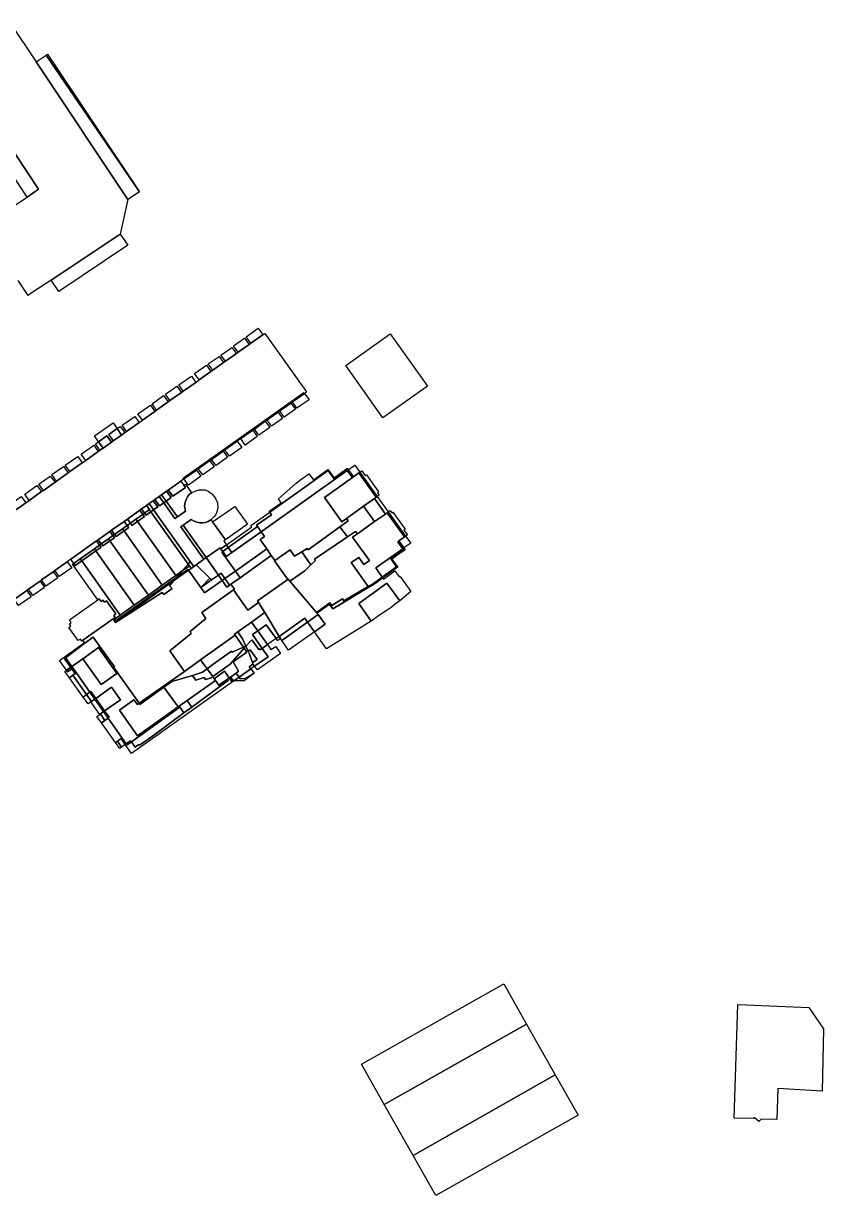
# Model space of a CAD drawing. Header units: metres. Extents: x 654605 to 654944, y 6858647 to 6858906.
# Drawn here: x 654787.7 to 654943.6, y 6858646.8 to 6858875.2 of the extents above; entities that cross this region are included whole.
import ezdxf

# ---------------------------------------------------------------- set-up
doc = ezdxf.new("R2010")
doc.units = ezdxf.units.M
for name, color, linetype, true_color in [('12.0m', 7, 'Continuous', 0x550000), ('15.0m', 7, 'Continuous', 0x6a0000), ('18.0m', 7, 'Continuous', 0x7f0000), ('21.0m', 7, 'Continuous', 0x940000), ('24.0m', 7, 'Continuous', 0xaa0000), ('27.0m', 7, 'Continuous', 0xbf0000), ('3.0m', 7, 'Continuous', 0x150000), ('30.0m', 7, 'Continuous', 0xd40000), ('6.0m', 7, 'Continuous', 0x2a0000), ('9.0m', 7, 'Continuous', 0x3f0000)]:
    doc.layers.add(name, color=color, linetype=linetype, true_color=true_color)

msp = doc.modelspace()

# ---------------------------------------------------------------- linework, layer by layer
at = {"layer": '12.0m'}
for points in [[(654822.49, 6858784.3), (654823.14, 6858784.26), (654823.74, 6858784), (654824.42, 6858783.48), (654824.9, 6858783), (654825.21, 6858782.49), (654825.53, 6858781.73), (654825.57, 6858780.7), (654825.4, 6858779.99), (654825.21, 6858779.45), (654824.84, 6858779), (654824.26, 6858778.45), (654823.72, 6858778.12), (654823.18, 6858777.94), (654822.69, 6858777.88), (654822.1, 6858777.87), (654821.32, 6858778.03), (654820.85, 6858778.21), (654820.38, 6858778.52), (654818.84, 6858777.41), (654818.39, 6858777.08), (654822.87, 6858770.74), (654821.39, 6858769.68), (654820.92, 6858769.35), (654820.23, 6858770.31), (654813.08, 6858780.37), (654813.88, 6858780.95), (654813, 6858782.15), (654813.35, 6858782.4), (654814.23, 6858781.16), (654815.05, 6858781.74), (654817.22, 6858778.67), (654817.72, 6858779.01), (654819.27, 6858780.09), (654819.12, 6858781.15), (654819.22, 6858781.8), (654819.4, 6858782.41), (654819.71, 6858782.94), (654820.03, 6858783.34), (654820.48, 6858783.72), (654821.29, 6858784.11), (654821.95, 6858784.27), (654822.49, 6858784.3)], [(654814.18, 6858782.99), (654815.05, 6858781.74), (654814.23, 6858781.16), (654813.35, 6858782.4), (654814.18, 6858782.99)], [(654813, 6858782.15), (654813.88, 6858780.95), (654813.08, 6858780.37), (654812.79, 6858780.78), (654812.21, 6858781.59), (654813, 6858782.15)], [(654813.08, 6858780.37), (654820.23, 6858770.31), (654819.81, 6858769.82), (654812.57, 6858780.02), (654813.08, 6858780.37)], [(654815.53, 6858782.08), (654817.72, 6858779.01), (654817.22, 6858778.67), (654815.05, 6858781.74), (654815.53, 6858782.08)], [(654818.84, 6858777.41), (654823.34, 6858771.07), (654822.87, 6858770.74), (654818.39, 6858777.08), (654818.84, 6858777.41)], [(654834.02, 6858776.1), (654834.66, 6858775.18), (654833.82, 6858774.6), (654835.11, 6858772.77), (654829.01, 6858768.45), (654826.39, 6858772.16), (654826.56, 6858772.28), (654827.25, 6858771.29), (654828.34, 6858772.06), (654834.02, 6858776.1)], [(654833.31, 6858777.11), (654834.02, 6858776.1), (654828.34, 6858772.06), (654827.63, 6858773.05), (654833.31, 6858777.11)], [(654823.34, 6858771.07), (654825.71, 6858767.68), (654824.38, 6858766.74), (654824.06, 6858767.05), (654821.39, 6858769.68), (654822.87, 6858770.74), (654823.34, 6858771.07)], [(654827.63, 6858773.05), (654828.34, 6858772.06), (654827.25, 6858771.29), (654826.56, 6858772.28), (654827.63, 6858773.05)], [(654832.15, 6858758.51), (654833.37, 6858756.81), (654832.32, 6858756.08), (654834.23, 6858753.38), (654833.88, 6858753.13), (654833.76, 6858753.28), (654833.58, 6858753.16), (654832.22, 6858755.04), (654831.06, 6858753.81), (654830.4, 6858755.24), (654829.47, 6858756.59), (654832.15, 6858758.51)], [(654832.22, 6858755.04), (654833.58, 6858753.16), (654833.76, 6858753.28), (654833.88, 6858753.13), (654834.23, 6858753.38), (654835.38, 6858751.76), (654832.76, 6858749.9), (654832.43, 6858750.32), (654832.33, 6858750.62), (654833.27, 6858751.2), (654831.89, 6858753.1), (654831.52, 6858752.84), (654831.31, 6858753.26), (654831.06, 6858753.81), (654832.22, 6858755.04)], [(654833.37, 6858756.81), (654835.29, 6858754.13), (654834.23, 6858753.38), (654832.32, 6858756.08), (654833.37, 6858756.81)], [(654835.29, 6858754.13), (654835.92, 6858753.14), (654836.87, 6858753.75), (654837.81, 6858752.4), (654833.3, 6858749.21), (654832.76, 6858749.9), (654835.38, 6858751.76), (654834.23, 6858753.38), (654835.29, 6858754.13)]]:
    msp.add_lwpolyline(points, dxfattribs=at)
at = {"layer": '15.0m'}
for points in [[(654792.41, 6858869.17), (654810.34, 6858842.32), (654792.16, 6858869), (654792.41, 6858869.17)], [(654805.18, 6858797.35), (654805.96, 6858796.21), (654804.35, 6858795.07), (654805.24, 6858793.84), (654804.9, 6858793.59), (654803.99, 6858794.8), (654802.38, 6858793.66), (654801.57, 6858794.81), (654805.18, 6858797.35)], [(654817.52, 6858767.17), (654816.97, 6858766.53), (654805.66, 6858758.46), (654805.55, 6858758.63), (654817.52, 6858767.17)], [(654816.97, 6858766.53), (654816.16, 6858765.59), (654816.7, 6858765.05), (654815.07, 6858763.89), (654814.77, 6858764.26), (654805.66, 6858758.46), (654816.97, 6858766.53)], [(654799.63, 6858754.51), (654799.72, 6858754.39), (654795.94, 6858751.53), (654795.72, 6858751.37), (654796.93, 6858749.7), (654796.12, 6858749.12), (654794.76, 6858751.05), (654799.63, 6858754.51)], [(654795.94, 6858751.53), (654797.13, 6858749.84), (654796.93, 6858749.7), (654795.72, 6858751.37), (654795.94, 6858751.53)], [(654827.5, 6858747.4), (654827.64, 6858747.19), (654825.96, 6858745.96), (654825.8, 6858746.19), (654827.5, 6858747.4)]]:
    msp.add_lwpolyline(points, dxfattribs=at)
at = {"layer": '18.0m'}
for points in [[(654792.16, 6858869), (654810.34, 6858842.32), (654808.08, 6858840.84), (654790.2, 6858867.68), (654792.16, 6858869)], [(654806.55, 6858834.07), (654808.05, 6858831.93), (654794.64, 6858822.94), (654793.13, 6858825.14), (654806.55, 6858834.07)], [(654785.74, 6858780), (654788.17, 6858781.73), (654788.85, 6858782.21), (654791.28, 6858783.93), (654791.61, 6858784.17), (654793.88, 6858785.77), (654794.2, 6858786), (654796.46, 6858787.6), (654796.77, 6858787.83), (654799.2, 6858789.55), (654799.87, 6858790.02), (654802.29, 6858791.75), (654802.63, 6858791.99), (654803.25, 6858792.43), (654804.9, 6858793.59), (654805.24, 6858793.84), (654806.82, 6858794.96), (654807.5, 6858795.44), (654807.82, 6858795.67), (654810.27, 6858797.4), (654810.89, 6858797.85), (654813.32, 6858799.57), (654813.66, 6858799.81), (654815.93, 6858801.42), (654816.27, 6858801.67), (654818.52, 6858803.26), (654818.85, 6858803.49), (654821.28, 6858805.22), (654821.94, 6858805.69), (654824.25, 6858807.32), (654824.59, 6858807.57), (654826.73, 6858809.09), (654827.07, 6858809.33), (654829.21, 6858810.85), (654829.55, 6858811.09), (654831.69, 6858812.61), (654832.01, 6858812.83), (654834.34, 6858814.49), (654834.62, 6858814.69), (654834.74, 6858814.77)], [(654834.74, 6858814.77), (654842.65, 6858803.62), (654842.85, 6858803.34), (654842.46, 6858803.06), (654842.35, 6858803.2), (654818.89, 6858786.56), (654819, 6858786.41), (654818.36, 6858785.95), (654815.94, 6858784.24), (654815.59, 6858783.99), (654814.65, 6858783.32), (654814.18, 6858782.99), (654813.35, 6858782.4), (654813, 6858782.15), (654812.21, 6858781.59), (654811.71, 6858781.23), (654810.75, 6858780.55), (654810.41, 6858780.31), (654807.98, 6858778.59), (654807.34, 6858778.13), (654804.91, 6858776.41), (654804.57, 6858776.17), (654802.31, 6858774.56), (654801.99, 6858774.33), (654796.95, 6858770.76), (654796.27, 6858770.28), (654793.85, 6858768.56), (654793.53, 6858768.33), (654791.27, 6858766.73), (654790.97, 6858766.51), (654788.7, 6858764.9), (654788.36, 6858764.66), (654785.93, 6858762.94)], [(654833.46, 6858815.75), (654834.34, 6858814.49), (654832.01, 6858812.83), (654831.14, 6858814.09), (654833.46, 6858815.75)], [(654828.32, 6858812.04), (654829.21, 6858810.85), (654827.07, 6858809.33), (654826.2, 6858810.55), (654828.32, 6858812.04)], [(654830.79, 6858813.82), (654831.69, 6858812.61), (654829.55, 6858811.09), (654828.65, 6858812.32), (654830.79, 6858813.82)], [(654825.84, 6858810.28), (654826.73, 6858809.09), (654824.59, 6858807.57), (654823.68, 6858808.8), (654825.84, 6858810.28)], [(654823.38, 6858808.56), (654824.25, 6858807.32), (654821.94, 6858805.69), (654821.05, 6858806.93), (654823.38, 6858808.56)], [(654820.44, 6858806.44), (654821.28, 6858805.22), (654818.85, 6858803.49), (654817.98, 6858804.74), (654820.44, 6858806.44)], [(654817.62, 6858804.48), (654818.52, 6858803.26), (654816.27, 6858801.67), (654815.38, 6858802.89), (654817.62, 6858804.48)], [(654842.35, 6858803.2), (654842.46, 6858803.06), (654840.12, 6858801.4), (654839.83, 6858801.19), (654837.66, 6858799.65), (654837.32, 6858799.41), (654835.18, 6858797.89), (654834.84, 6858797.65), (654832.71, 6858796.13), (654832.38, 6858795.9), (654830.07, 6858794.26), (654829.39, 6858793.78), (654826.96, 6858792.06), (654826.63, 6858791.83), (654824.36, 6858790.21), (654824.03, 6858789.98), (654821.77, 6858788.37), (654821.43, 6858788.13), (654819, 6858786.41), (654818.89, 6858786.56), (654842.35, 6858803.2)], [(654842.46, 6858803.06), (654843.36, 6858801.84), (654841.66, 6858800.64), (654841.01, 6858800.18), (654840.12, 6858801.4), (654842.46, 6858803.06)], [(654812.45, 6858800.77), (654813.32, 6858799.57), (654810.89, 6858797.85), (654810.02, 6858799.12), (654812.45, 6858800.77)], [(654815.03, 6858802.64), (654815.93, 6858801.42), (654813.66, 6858799.81), (654812.78, 6858801.05), (654815.03, 6858802.64)], [(654839.83, 6858801.19), (654840.7, 6858799.97), (654838.54, 6858798.45), (654837.66, 6858799.65), (654839.83, 6858801.19)], [(654809.4, 6858798.6), (654810.27, 6858797.4), (654807.82, 6858795.67), (654806.95, 6858796.88), (654809.4, 6858798.6)], [(654837.32, 6858799.41), (654838.19, 6858798.2), (654836.07, 6858796.68), (654835.18, 6858797.89), (654837.32, 6858799.41)], [(654805.96, 6858796.21), (654806.82, 6858794.96), (654805.24, 6858793.84), (654804.35, 6858795.07), (654805.96, 6858796.21)], [(654806.58, 6858796.65), (654807.5, 6858795.44), (654806.82, 6858794.96), (654805.96, 6858796.21), (654806.58, 6858796.65)], [(654834.84, 6858797.65), (654835.72, 6858796.42), (654833.6, 6858794.92), (654832.71, 6858796.13), (654834.84, 6858797.65)], [(654802.38, 6858793.66), (654803.25, 6858792.43), (654802.63, 6858791.99), (654801.76, 6858793.22), (654802.38, 6858793.66)], [(654803.99, 6858794.8), (654804.9, 6858793.59), (654803.25, 6858792.43), (654802.38, 6858793.66), (654803.99, 6858794.8)], [(654829.39, 6858793.78), (654830.27, 6858792.56), (654827.85, 6858790.85), (654826.96, 6858792.06), (654829.39, 6858793.78)], [(654832.38, 6858795.9), (654833.24, 6858794.68), (654830.95, 6858793.01), (654830.07, 6858794.26), (654832.38, 6858795.9)], [(654801.41, 6858792.97), (654802.29, 6858791.75), (654799.87, 6858790.02), (654799, 6858791.25), (654801.41, 6858792.97)], [(654826.63, 6858791.83), (654827.48, 6858790.63), (654825.27, 6858789.01), (654824.36, 6858790.21), (654826.63, 6858791.83)], [(654798.32, 6858790.78), (654799.2, 6858789.55), (654796.77, 6858787.83), (654795.88, 6858789.06), (654798.32, 6858790.78)], [(654824.03, 6858789.98), (654824.9, 6858788.77), (654822.65, 6858787.17), (654821.77, 6858788.37), (654824.03, 6858789.98)], [(654792.96, 6858786.97), (654793.88, 6858785.77), (654791.61, 6858784.17), (654790.72, 6858785.4), (654792.96, 6858786.97)], [(654795.55, 6858788.82), (654796.46, 6858787.6), (654794.2, 6858786), (654793.28, 6858787.24), (654795.55, 6858788.82)], [(654821.43, 6858788.13), (654822.31, 6858786.92), (654819.89, 6858785.2), (654819, 6858786.41), (654821.43, 6858788.13)], [(654790.36, 6858785.12), (654791.28, 6858783.93), (654788.85, 6858782.21), (654787.99, 6858783.43), (654790.36, 6858785.12)], [(654818.36, 6858785.95), (654818.95, 6858785.16), (654819.27, 6858784.72), (654816.83, 6858783.02), (654815.94, 6858784.24), (654818.36, 6858785.95)], [(654787.31, 6858782.97), (654788.17, 6858781.73), (654785.74, 6858780), (654784.85, 6858781.23), (654787.31, 6858782.97)], [(654815.59, 6858783.99), (654816.5, 6858782.77), (654815.53, 6858782.08), (654814.65, 6858783.32), (654815.59, 6858783.99)], [(654810.41, 6858780.31), (654810.99, 6858779.5), (654809.63, 6858778.54), (654808.56, 6858777.77), (654807.98, 6858778.59), (654810.41, 6858780.31)], [(654811.71, 6858781.23), (654812.29, 6858780.42), (654811.34, 6858779.75), (654810.75, 6858780.55), (654811.71, 6858781.23)], [(654812.29, 6858780.42), (654812.57, 6858780.02), (654811.64, 6858779.35), (654811.34, 6858779.75), (654812.29, 6858780.42)], [(654807.34, 6858778.13), (654807.93, 6858777.33), (654807.03, 6858776.69), (654805.49, 6858775.6), (654804.91, 6858776.41), (654807.34, 6858778.13)], [(654809.63, 6858778.54), (654809.93, 6858778.11), (654808.85, 6858777.35), (654808.56, 6858777.77), (654809.63, 6858778.54)], [(654810.99, 6858779.5), (654811.29, 6858779.06), (654809.93, 6858778.11), (654809.63, 6858778.54), (654810.99, 6858779.5)], [(654804.57, 6858776.17), (654805.15, 6858775.36), (654804.27, 6858774.73), (654802.89, 6858773.75), (654802.31, 6858774.56), (654804.57, 6858776.17)], [(654807.03, 6858776.69), (654807.33, 6858776.26), (654805.79, 6858775.17), (654805.49, 6858775.6), (654807.03, 6858776.69)], [(654807.93, 6858777.33), (654808.25, 6858776.91), (654807.33, 6858776.26), (654807.03, 6858776.69), (654807.93, 6858777.33)], [(654801.99, 6858774.33), (654802.56, 6858773.52), (654801.56, 6858772.81), (654798.79, 6858770.84), (654797.53, 6858769.95), (654796.95, 6858770.76), (654801.99, 6858774.33)], [(654802.56, 6858773.52), (654802.86, 6858773.11), (654801.85, 6858772.4), (654801.56, 6858772.81), (654802.56, 6858773.52)], [(654804.27, 6858774.73), (654804.57, 6858774.31), (654803.19, 6858773.34), (654802.89, 6858773.75), (654804.27, 6858774.73)], [(654805.15, 6858775.36), (654805.45, 6858774.93), (654804.57, 6858774.31), (654804.27, 6858774.73), (654805.15, 6858775.36)], [(654798.79, 6858770.84), (654799.08, 6858770.43), (654797.82, 6858769.54), (654797.53, 6858769.95), (654798.79, 6858770.84)], [(654801.56, 6858772.81), (654801.85, 6858772.4), (654799.08, 6858770.43), (654798.79, 6858770.84), (654801.56, 6858772.81)], [(654836.01, 6858771.48), (654836.7, 6858770.51), (654836.61, 6858770.45), (654839.21, 6858766.81), (654833.32, 6858762.65), (654833.51, 6858762.34), (654831.41, 6858760.84), (654828.65, 6858764.78), (654828.84, 6858764.92), (654828.11, 6858765.87), (654829.92, 6858767.15), (654836.01, 6858771.48)], [(654796.27, 6858770.28), (654797.13, 6858769.1), (654794.71, 6858767.36), (654793.85, 6858768.56), (654796.27, 6858770.28)], [(654790.97, 6858766.51), (654791.84, 6858765.28), (654789.55, 6858763.69), (654788.7, 6858764.9), (654790.97, 6858766.51)], [(654793.53, 6858768.33), (654794.43, 6858767.14), (654792.11, 6858765.49), (654791.27, 6858766.73), (654793.53, 6858768.33)], [(654788.36, 6858764.66), (654789.22, 6858763.43), (654786.8, 6858761.73), (654785.93, 6858762.94), (654788.36, 6858764.66)]]:
    msp.add_lwpolyline(points, dxfattribs=at)
at = {"layer": '21.0m'}
for points in [[(654785.22, 6858875.16), (654790.2, 6858867.68), (654808.08, 6858840.84), (654806.55, 6858834.07), (654793.13, 6858825.14), (654789.46, 6858822.7), (654788.63, 6858822.14), (654786.71, 6858825.04)], [(654781.49, 6858856.63), (654790.67, 6858842.84), (654788.43, 6858841.32), (654779.21, 6858855.27), (654781.49, 6858856.63)], [(654779.73, 6858835.56), (654788.43, 6858841.32), (654790.67, 6858842.84), (654781.49, 6858856.63)]]:
    msp.add_lwpolyline(points, dxfattribs=at)
at = {"layer": '24.0m'}
for points in [[(654853.98, 6858781.07), (654856.14, 6858778.08), (654852.78, 6858775.7), (654852.4, 6858776.15), (654850.83, 6858775.09), (654849.38, 6858777.06), (654850.97, 6858778.22), (654850.65, 6858778.68), (654853.98, 6858781.07)], [(654839.67, 6858772.6), (654840.54, 6858771.38), (654841.93, 6858772.2), (654843.71, 6858769.64), (654842.51, 6858768.52), (654839.64, 6858766.47), (654839.29, 6858766.87), (654839.21, 6858766.81), (654836.61, 6858770.45), (654836.7, 6858770.51), (654839.67, 6858772.6)], [(654825.71, 6858767.68), (654826.44, 6858766.63), (654823.03, 6858764.21), (654822.28, 6858765.26), (654824.38, 6858766.74), (654825.71, 6858767.68)], [(654824.06, 6858767.05), (654824.38, 6858766.74), (654822.28, 6858765.26), (654824.06, 6858767.05)], [(654826.22, 6858768.04), (654826.96, 6858767), (654826.44, 6858766.63), (654825.71, 6858767.68), (654826.22, 6858768.04)], [(654828.65, 6858764.78), (654831.41, 6858760.84), (654833.51, 6858762.34), (654834.72, 6858760.35), (654832.15, 6858758.51), (654829.47, 6858756.59), (654828.8, 6858756.11), (654828.95, 6858755.93), (654822.24, 6858751.16), (654819.07, 6858748.91), (654816.22, 6858752.93), (654820.41, 6858756.3), (654820.2, 6858756.65), (654823.28, 6858759.2), (654822.45, 6858760.36), (654828.65, 6858764.78)], [(654826.88, 6858748.92), (654827.81, 6858747.62), (654827.5, 6858747.4), (654825.8, 6858746.19), (654825.12, 6858747.15), (654824.88, 6858747.47), (654826.88, 6858748.92)], [(654804.87, 6858745.85), (654806.64, 6858743.39), (654803.55, 6858741.21), (654801.81, 6858743.65), (654804.87, 6858745.85)], [(654800.67, 6858744.84), (654801.61, 6858743.5), (654800.97, 6858743.04), (654800.04, 6858744.39), (654800.67, 6858744.84)], [(654800.86, 6858744.98), (654801.81, 6858743.65), (654801.61, 6858743.5), (654800.67, 6858744.84), (654800.86, 6858744.98)], [(654803.55, 6858741.21), (654804.46, 6858739.95), (654804.24, 6858739.79), (654803.34, 6858741.06), (654803.55, 6858741.21)], [(654803.34, 6858741.06), (654804.24, 6858739.79), (654803.61, 6858739.34), (654802.71, 6858740.62), (654803.34, 6858741.06)]]:
    msp.add_lwpolyline(points, dxfattribs=at)
at = {"layer": '27.0m'}
for points in [[(654850.73, 6858788.15), (654850.81, 6858788.04), (654834.02, 6858776.1), (654833.31, 6858777.11), (654833.13, 6858777.37), (654836.06, 6858779.42), (654835.7, 6858779.95), (654847.06, 6858788.02), (654848.25, 6858786.4), (654850.73, 6858788.15)], [(654850.81, 6858788.04), (654851.81, 6858786.68), (654846.38, 6858782.79), (654849.76, 6858778.05), (654850.65, 6858778.68), (654850.97, 6858778.22), (654849.38, 6858777.06), (654843.18, 6858772.57), (654842.97, 6858772.82), (654841.93, 6858772.2), (654840.54, 6858771.38), (654839.67, 6858772.6), (654836.7, 6858770.51), (654836.01, 6858771.48), (654835.11, 6858772.77), (654833.82, 6858774.6), (654834.66, 6858775.18), (654834.02, 6858776.1), (654850.81, 6858788.04)], [(654850.81, 6858788.47), (654851.01, 6858788.18), (654850.81, 6858788.04), (654850.73, 6858788.15), (654848.25, 6858786.4), (654847.06, 6858788.02), (654835.7, 6858779.95), (654835.6, 6858780.09), (654837.92, 6858781.74), (654837.39, 6858782.51), (654840.81, 6858785.5), (654841.52, 6858786.09), (654842.38, 6858786.72), (654843.33, 6858787.42), (654844.21, 6858786.22), (654847.05, 6858788.24), (654848.25, 6858786.62), (654850.48, 6858788.23), (654850.81, 6858788.47)], [(654851.01, 6858788.18), (654851.99, 6858786.81), (654851.81, 6858786.68), (654850.81, 6858788.04), (654851.01, 6858788.18)], [(654852.4, 6858776.15), (654852.78, 6858775.7), (654851.85, 6858775.04), (654855.12, 6858770.51), (654854.04, 6858769.73), (654853.03, 6858771.12), (654851.56, 6858770.09), (654854.87, 6858765.44), (654850.13, 6858762.65), (654849.85, 6858763.06), (654847.8, 6858761.71), (654847.4, 6858762.24), (654844.79, 6858760.4), (654839.64, 6858766.47), (654842.51, 6858768.52), (654843.71, 6858769.64), (654844.62, 6858770.49), (654844.44, 6858770.76), (654850.83, 6858775.09), (654852.4, 6858776.15)], [(654849.38, 6858777.06), (654850.83, 6858775.09), (654844.44, 6858770.76), (654844.62, 6858770.49), (654843.71, 6858769.64), (654841.93, 6858772.2), (654842.97, 6858772.82), (654843.18, 6858772.57), (654849.38, 6858777.06)], [(654835.11, 6858772.77), (654836.01, 6858771.48), (654829.92, 6858767.15), (654829.01, 6858768.45), (654835.11, 6858772.77)], [(654819.88, 6858768.6), (654822.28, 6858765.26), (654823.03, 6858764.21), (654826.44, 6858766.63), (654827.35, 6858765.32), (654827.88, 6858765.7), (654828.11, 6858765.87), (654828.84, 6858764.92), (654828.65, 6858764.78), (654822.45, 6858760.36), (654823.28, 6858759.2), (654820.2, 6858756.65), (654820.41, 6858756.3), (654816.22, 6858752.93), (654819.07, 6858748.91), (654810.28, 6858742.68), (654805.31, 6858749.64), (654805.45, 6858749.77), (654802.61, 6858753.76), (654801.31, 6858755.59), (654799.72, 6858754.39), (654799.63, 6858754.51), (654799.31, 6858754.96), (654805.2, 6858759.15), (654805.32, 6858758.97), (654805.55, 6858758.63), (654805.66, 6858758.46), (654814.77, 6858764.26), (654815.07, 6858763.89), (654816.7, 6858765.05), (654816.16, 6858765.59), (654816.97, 6858766.53), (654819.88, 6858768.6)], [(654819.76, 6858768.76), (654819.88, 6858768.6), (654816.97, 6858766.53), (654817.52, 6858767.17), (654819.76, 6858768.76)], [(654820.05, 6858769.47), (654820.4, 6858768.98), (654819.88, 6858768.6), (654819.76, 6858768.76), (654817.52, 6858767.17), (654818.65, 6858768.47), (654820.05, 6858769.47)], [(654819.81, 6858769.82), (654820.05, 6858769.47), (654818.65, 6858768.47), (654819.81, 6858769.82)], [(654820.23, 6858770.31), (654820.92, 6858769.35), (654820.4, 6858768.98), (654820.05, 6858769.47), (654819.81, 6858769.82), (654820.23, 6858770.31)], [(654821.39, 6858769.68), (654824.06, 6858767.05), (654822.28, 6858765.26), (654819.88, 6858768.6), (654820.4, 6858768.98), (654820.92, 6858769.35), (654821.39, 6858769.68)], [(654826.96, 6858767), (654827.88, 6858765.7), (654827.35, 6858765.32), (654826.44, 6858766.63), (654826.96, 6858767)], [(654829.01, 6858768.45), (654829.92, 6858767.15), (654828.11, 6858765.87), (654827.88, 6858765.7), (654826.96, 6858767), (654829.01, 6858768.45)], [(654854.87, 6858765.44), (654854.98, 6858765.29), (654847.99, 6858761.12), (654847.34, 6858762), (654844.91, 6858760.27), (654844.79, 6858760.4), (654847.4, 6858762.24), (654847.8, 6858761.71), (654849.85, 6858763.06), (654850.13, 6858762.65), (654854.87, 6858765.44)], [(654801.31, 6858755.59), (654802.61, 6858753.76), (654802.32, 6858753.53), (654799.28, 6858751.37), (654797.13, 6858749.84), (654795.94, 6858751.53), (654799.72, 6858754.39), (654801.31, 6858755.59)], [(654828.95, 6858755.93), (654830.6, 6858753.6), (654828.38, 6858752.62), (654828.26, 6858752.84), (654824.61, 6858750.23), (654823.51, 6858749.4), (654822.24, 6858751.16), (654828.95, 6858755.93)], [(654829.47, 6858756.59), (654830.4, 6858755.24), (654831.06, 6858753.81), (654830.6, 6858753.6), (654828.95, 6858755.93), (654828.8, 6858756.11), (654829.47, 6858756.59)], [(654802.61, 6858753.76), (654805.45, 6858749.77), (654805.31, 6858749.64), (654810.28, 6858742.68), (654809.92, 6858742.43), (654809.26, 6858743.36), (654806.42, 6858741.34), (654809.95, 6858736.35), (654817.87, 6858741.99), (654818.02, 6858741.77), (654808.76, 6858735.2), (654808.61, 6858735.4), (654807.77, 6858734.8), (654804.24, 6858739.79), (654804.46, 6858739.95), (654803.55, 6858741.21), (654806.64, 6858743.39), (654804.87, 6858745.85), (654801.81, 6858743.65), (654800.86, 6858744.98), (654800.67, 6858744.84), (654797.97, 6858748.66), (654797.13, 6858749.84), (654799.28, 6858751.37), (654802.84, 6858746.37), (654805.9, 6858748.52), (654802.32, 6858753.53), (654802.61, 6858753.76)], [(654830.6, 6858753.6), (654830.73, 6858753.43), (654828.01, 6858750.33), (654824.59, 6858747.88), (654823.51, 6858749.4), (654824.61, 6858750.23), (654828.26, 6858752.84), (654828.38, 6858752.62), (654830.6, 6858753.6)], [(654830.73, 6858753.43), (654831.27, 6858752.66), (654828.57, 6858750.75), (654829.65, 6858748.92), (654829.17, 6858748.58), (654828.08, 6858747.8), (654827.81, 6858747.62), (654826.88, 6858748.92), (654824.88, 6858747.47), (654824.59, 6858747.88), (654828.01, 6858750.33), (654830.73, 6858753.43)], [(654831.06, 6858753.81), (654831.31, 6858753.26), (654831.52, 6858752.84), (654831.7, 6858752.48), (654831.97, 6858751.7), (654832.33, 6858750.62), (654832.43, 6858750.32), (654831.73, 6858749.8), (654832.04, 6858749.39), (654829.73, 6858747.75), (654829.17, 6858748.58), (654829.65, 6858748.92), (654828.57, 6858750.75), (654831.27, 6858752.66), (654830.73, 6858753.43), (654830.6, 6858753.6), (654831.06, 6858753.81)], [(654797.14, 6858749.41), (654797.78, 6858748.51), (654797.34, 6858748.18), (654796.68, 6858747.67), (654795.8, 6858748.89), (654796.12, 6858749.12), (654796.32, 6858748.84), (654797.14, 6858749.41)], [(654796.93, 6858749.7), (654797.14, 6858749.41), (654796.32, 6858748.84), (654796.12, 6858749.12), (654796.93, 6858749.7)], [(654797.34, 6858748.18), (654800.04, 6858744.39), (654799.37, 6858743.91), (654796.68, 6858747.67), (654797.34, 6858748.18)], [(654797.13, 6858749.84), (654797.97, 6858748.66), (654797.78, 6858748.51), (654797.14, 6858749.41), (654796.93, 6858749.7), (654797.13, 6858749.84)], [(654797.97, 6858748.66), (654800.67, 6858744.84), (654800.04, 6858744.39), (654797.34, 6858748.18), (654797.78, 6858748.51), (654797.97, 6858748.66)], [(654829.17, 6858748.58), (654829.73, 6858747.75), (654828.87, 6858747.14), (654828.56, 6858747.14), (654828.08, 6858747.8), (654829.17, 6858748.58)], [(654832.66, 6858748.57), (654830.7, 6858747.09), (654828.87, 6858747.14), (654829.73, 6858747.75), (654829.93, 6858747.46), (654831, 6858747.53), (654832.66, 6858748.57)], [(654832.04, 6858749.39), (654832.66, 6858748.57), (654831, 6858747.53), (654829.93, 6858747.46), (654829.73, 6858747.75), (654832.04, 6858749.39)], [(654825.12, 6858747.15), (654825.8, 6858746.19), (654825.96, 6858745.96), (654820.53, 6858741.96), (654819.64, 6858743.25), (654825.12, 6858747.15)], [(654828.08, 6858747.8), (654828.56, 6858747.14), (654828.87, 6858747.14), (654828.64, 6858746.98), (654828.3, 6858746.96), (654827.81, 6858747.62), (654828.08, 6858747.8)], [(654828.87, 6858747.14), (654830.7, 6858747.09), (654828.64, 6858746.98), (654828.87, 6858747.14)], [(654818.04, 6858742.11), (654818.97, 6858740.81), (654812.86, 6858736.3), (654810.32, 6858734.52), (654810.22, 6858734.64), (654809.52, 6858734.14), (654808.76, 6858735.2), (654818.02, 6858741.77), (654817.87, 6858741.99), (654818.04, 6858742.11)], [(654819.64, 6858743.25), (654820.53, 6858741.96), (654818.97, 6858740.81), (654818.04, 6858742.11), (654819.64, 6858743.25)], [(654804.24, 6858739.79), (654807.77, 6858734.8), (654807.56, 6858734.65), (654806.74, 6858735.81), (654806.03, 6858735.29), (654805.66, 6858735.02), (654802.93, 6858738.85), (654803.61, 6858739.34), (654804.24, 6858739.79)], [(654806.03, 6858735.29), (654806.82, 6858734.13), (654806.48, 6858733.89), (654805.66, 6858735.02), (654806.03, 6858735.29)], [(654806.74, 6858735.81), (654807.56, 6858734.65), (654806.82, 6858734.13), (654806.03, 6858735.29), (654806.74, 6858735.81)]]:
    msp.add_lwpolyline(points, dxfattribs=at)
at = {"layer": '3.0m'}
for points in [[(654828.88, 6858781.05), (654831.36, 6858777.61), (654827.07, 6858774.54), (654824.56, 6858778.03), (654828.88, 6858781.05)], [(654860.08, 6858768.47), (654860.92, 6858767.3), (654861.08, 6858767.42), (654863.2, 6858764.45), (654861.04, 6858762.66), (654858.53, 6858766.07), (654853.03, 6858762.11), (654855.44, 6858758.72), (654846.76, 6858753.3), (654844.4, 6858756.62), (654846.47, 6858758.09), (654845.12, 6858759.98), (654844.91, 6858760.27), (654847.34, 6858762), (654847.99, 6858761.12), (654854.98, 6858765.29), (654856.11, 6858765.97), (654857.71, 6858767.1), (654857.88, 6858766.87), (654860.08, 6858768.47)], [(654926.91, 6858684), (654940.71, 6858683.4), (654943.58, 6858679.25), (654943.28, 6858667.1), (654934.69, 6858667.63), (654934.5, 6858661.6), (654931.42, 6858661.66), (654930.97, 6858661.22), (654930.08, 6858661.99), (654929.94, 6858661.81), (654926.18, 6858661.84), (654926.91, 6858684)], [(654885.71, 6858680.18), (654891.32, 6858670.26), (654863.62, 6858654.6), (654858.01, 6858664.51), (654885.71, 6858680.18)]]:
    msp.add_lwpolyline(points, dxfattribs=at)
at = {"layer": '30.0m'}
for points in [[(654853.06, 6858787.57), (654856.44, 6858782.83), (654856.12, 6858782.6), (654853.98, 6858781.07), (654850.65, 6858778.68), (654849.76, 6858778.05), (654846.38, 6858782.79), (654851.81, 6858786.68), (654851.99, 6858786.81), (654853.06, 6858787.57)], [(654853.24, 6858787.7), (654856.63, 6858782.97), (654856.44, 6858782.83), (654853.06, 6858787.57), (654853.24, 6858787.7)], [(654853.63, 6858787.98), (654854.28, 6858787.06), (654854.58, 6858787.23), (654856.91, 6858783.88), (654856.69, 6858783.72), (654857.01, 6858783.24), (654856.63, 6858782.97), (654853.24, 6858787.7), (654853.63, 6858787.98)], [(654858.79, 6858779.96), (654862.17, 6858775.25), (654861.94, 6858775.09), (654858.57, 6858779.8), (654858.79, 6858779.96)], [(654859.17, 6858780.22), (654859.48, 6858779.77), (654859.69, 6858779.93), (654862.08, 6858776.59), (654861.84, 6858776.4), (654862.52, 6858775.49), (654862.17, 6858775.25), (654858.79, 6858779.96), (654859.17, 6858780.22)], [(654858.57, 6858779.8), (654861.94, 6858775.09), (654860.86, 6858774.34), (654860.65, 6858774.16), (654861.65, 6858772.81), (654856.35, 6858769.06), (654857.6, 6858767.27), (654855.91, 6858766.05), (654854.87, 6858765.44), (654851.56, 6858770.09), (654853.03, 6858771.12), (654854.04, 6858769.73), (654855.12, 6858770.51), (654851.85, 6858775.04), (654852.78, 6858775.7), (654856.14, 6858778.08), (654858.24, 6858779.57), (654858.57, 6858779.8)], [(654860.86, 6858774.34), (654861.84, 6858772.95), (654861.65, 6858772.81), (654860.65, 6858774.16), (654860.86, 6858774.34)], [(654861.65, 6858772.81), (654861.76, 6858772.66), (654860.49, 6858771.8), (654859.28, 6858770.91), (654860.38, 6858769.28), (654857.6, 6858767.27), (654856.35, 6858769.06), (654861.65, 6858772.81)], [(654861.84, 6858772.95), (654862.09, 6858772.6), (654860.66, 6858771.59), (654859.49, 6858770.77), (654860.64, 6858769.18), (654857.71, 6858767.1), (654857.6, 6858767.27), (654860.38, 6858769.28), (654859.28, 6858770.91), (654860.49, 6858771.8), (654861.76, 6858772.66), (654861.65, 6858772.81), (654861.84, 6858772.95)], [(654839.29, 6858766.87), (654839.64, 6858766.47), (654844.79, 6858760.4), (654844.91, 6858760.27), (654845.12, 6858759.98), (654843.06, 6858758.51), (654842.54, 6858759.24), (654837.53, 6858755.71), (654834.72, 6858760.35), (654833.51, 6858762.34), (654833.32, 6858762.65), (654839.21, 6858766.81), (654839.29, 6858766.87)], [(654857.6, 6858767.27), (654857.71, 6858767.1), (654856.11, 6858765.97), (654854.98, 6858765.29), (654854.87, 6858765.44), (654855.91, 6858766.05), (654857.6, 6858767.27)], [(654802.47, 6858763.04), (654802.84, 6858762.54), (654803.21, 6858762.78), (654803.5, 6858762.37), (654803.88, 6858762.64), (654805.7, 6858760.1), (654805.32, 6858759.81), (654805.59, 6858759.43), (654805.2, 6858759.15), (654799.31, 6858754.96), (654799.12, 6858754.82), (654798.82, 6858755.19), (654798.41, 6858754.9), (654796.56, 6858757.48), (654796.96, 6858757.75), (654796.68, 6858758.18), (654797.05, 6858758.42), (654796.69, 6858758.93), (654802.24, 6858762.87), (654802.47, 6858763.04)], [(654845.12, 6858759.98), (654846.47, 6858758.09), (654844.4, 6858756.62), (654843.06, 6858758.51), (654845.12, 6858759.98)], [(654842.54, 6858759.24), (654843.06, 6858758.51), (654838.07, 6858754.94), (654837.83, 6858755.28), (654837.53, 6858755.71), (654842.54, 6858759.24)], [(654843.06, 6858758.51), (654844.4, 6858756.62), (654839.39, 6858753.06), (654838.07, 6858754.94), (654843.06, 6858758.51)], [(654802.32, 6858753.53), (654805.9, 6858748.52), (654802.84, 6858746.37), (654799.28, 6858751.37), (654802.32, 6858753.53)], [(654822.24, 6858751.16), (654823.51, 6858749.4), (654822.61, 6858748.72), (654820.65, 6858748.13), (654816.63, 6858746.93), (654815.1, 6858745.83), (654810.43, 6858742.47), (654810.28, 6858742.68), (654819.07, 6858748.91), (654822.24, 6858751.16)], [(654820.65, 6858748.13), (654821.28, 6858747.17), (654822.91, 6858747.74), (654823.21, 6858747.32), (654824.3, 6858747.67), (654824.59, 6858747.88), (654824.88, 6858747.47), (654825.12, 6858747.15), (654819.64, 6858743.25), (654818.04, 6858742.11), (654817.87, 6858741.99), (654815.1, 6858745.83), (654816.63, 6858746.93), (654820.65, 6858748.13)], [(654823.51, 6858749.4), (654824.59, 6858747.88), (654824.3, 6858747.67), (654823.21, 6858747.32), (654822.91, 6858747.74), (654821.28, 6858747.17), (654820.65, 6858748.13), (654822.61, 6858748.72), (654823.51, 6858749.4)], [(654815.1, 6858745.83), (654817.87, 6858741.99), (654809.95, 6858736.35), (654806.42, 6858741.34), (654809.26, 6858743.36), (654809.92, 6858742.43), (654810.28, 6858742.68), (654810.43, 6858742.47), (654815.1, 6858745.83)]]:
    msp.add_lwpolyline(points, dxfattribs=at)
at = {"layer": '6.0m'}
for points in [[(654852.26, 6858789.07), (654853.24, 6858787.7), (654853.06, 6858787.57), (654851.99, 6858786.81), (654851.01, 6858788.18), (654852.26, 6858789.07)], [(654819.29, 6858785.39), (654820.48, 6858783.72), (654820.03, 6858783.34), (654819.71, 6858782.94), (654819.4, 6858782.41), (654819.22, 6858781.8), (654819.12, 6858781.15), (654819.27, 6858780.09), (654817.72, 6858779.01), (654815.53, 6858782.08), (654816.5, 6858782.77), (654815.59, 6858783.99), (654815.94, 6858784.24), (654816.83, 6858783.02), (654819.27, 6858784.72), (654818.95, 6858785.16), (654819.29, 6858785.39)], [(654814.65, 6858783.32), (654815.53, 6858782.08), (654815.05, 6858781.74), (654814.18, 6858782.99), (654814.65, 6858783.32)], [(654856.63, 6858782.97), (654858.79, 6858779.96), (654858.57, 6858779.8), (654858.24, 6858779.57), (654856.12, 6858782.6), (654856.44, 6858782.83), (654856.63, 6858782.97)], [(654810.75, 6858780.55), (654811.34, 6858779.75), (654810.99, 6858779.5), (654810.41, 6858780.31), (654810.75, 6858780.55)], [(654812.21, 6858781.59), (654812.79, 6858780.78), (654813.08, 6858780.37), (654812.57, 6858780.02), (654812.29, 6858780.42), (654811.71, 6858781.23), (654812.21, 6858781.59)], [(654807.98, 6858778.59), (654808.56, 6858777.77), (654807.93, 6858777.33), (654807.34, 6858778.13), (654807.98, 6858778.59)], [(654820.38, 6858778.52), (654820.85, 6858778.21), (654821.32, 6858778.03), (654822.1, 6858777.87), (654822.69, 6858777.88), (654823.18, 6858777.94), (654823.72, 6858778.12), (654824.26, 6858778.45), (654824.56, 6858778.03), (654827.07, 6858774.54), (654826.74, 6858774.3), (654827.27, 6858773.56), (654826.19, 6858772.8), (654826.05, 6858773), (654823.34, 6858771.07), (654818.84, 6858777.41), (654820.38, 6858778.52)], [(654804.91, 6858776.41), (654805.49, 6858775.6), (654805.15, 6858775.36), (654804.57, 6858776.17), (654804.91, 6858776.41)], [(654802.31, 6858774.56), (654802.89, 6858773.75), (654802.56, 6858773.52), (654801.99, 6858774.33), (654802.31, 6858774.56)], [(654862.17, 6858775.25), (654863.16, 6858773.86), (654861.84, 6858772.95), (654860.86, 6858774.34), (654861.94, 6858775.09), (654862.17, 6858775.25)], [(654818.65, 6858768.47), (654817.52, 6858767.17), (654805.55, 6858758.63), (654805.32, 6858758.97), (654806.58, 6858759.88), (654809.33, 6858761.83), (654812.06, 6858763.78), (654814.78, 6858765.72), (654817.42, 6858767.6), (654818.65, 6858768.47)], [(654835.04, 6858757.97), (654836.94, 6858755.29), (654835.29, 6858754.13), (654833.37, 6858756.81), (654835.04, 6858757.97)], [(654881.28, 6858688.01), (654885.71, 6858680.18), (654858.01, 6858664.51), (654853.58, 6858672.35), (654881.28, 6858688.01)], [(654891.32, 6858670.26), (654895.75, 6858662.43), (654868.05, 6858646.76), (654863.62, 6858654.6), (654891.32, 6858670.26)]]:
    msp.add_lwpolyline(points, dxfattribs=at)
at = {"layer": '9.0m'}
for points in [[(654859.19, 6858814.68), (654866.44, 6858804.48), (654857.76, 6858798.31), (654850.51, 6858808.5), (654859.19, 6858814.68)], [(654856.12, 6858782.6), (654858.24, 6858779.57), (654856.14, 6858778.08), (654853.98, 6858781.07), (654856.12, 6858782.6)], [(654812.57, 6858780.02), (654819.81, 6858769.82), (654818.65, 6858768.47), (654817.42, 6858767.6), (654809.93, 6858778.11), (654811.29, 6858779.06), (654810.99, 6858779.5), (654811.34, 6858779.75), (654811.64, 6858779.35), (654812.57, 6858780.02)], [(654835.7, 6858779.95), (654836.06, 6858779.42), (654833.13, 6858777.37), (654833.31, 6858777.11), (654827.63, 6858773.05), (654827.27, 6858773.56), (654832.19, 6858777.04), (654832, 6858777.31), (654835.7, 6858779.95)], [(654809.93, 6858778.11), (654817.42, 6858767.6), (654814.78, 6858765.72), (654807.33, 6858776.26), (654808.25, 6858776.91), (654807.93, 6858777.33), (654808.56, 6858777.77), (654808.85, 6858777.35), (654809.93, 6858778.11)], [(654807.33, 6858776.26), (654814.78, 6858765.72), (654812.06, 6858763.78), (654804.57, 6858774.31), (654805.45, 6858774.93), (654805.15, 6858775.36), (654805.49, 6858775.6), (654805.79, 6858775.17), (654807.33, 6858776.26)], [(654804.57, 6858774.31), (654812.06, 6858763.78), (654809.33, 6858761.83), (654801.85, 6858772.4), (654802.86, 6858773.11), (654802.56, 6858773.52), (654802.89, 6858773.75), (654803.19, 6858773.34), (654804.57, 6858774.31)], [(654827.27, 6858773.56), (654827.63, 6858773.05), (654826.56, 6858772.28), (654826.19, 6858772.8), (654827.27, 6858773.56)], [(654801.85, 6858772.4), (654809.33, 6858761.83), (654806.58, 6858759.88), (654799.08, 6858770.43), (654801.85, 6858772.4)], [(654826.05, 6858773), (654826.19, 6858772.8), (654826.56, 6858772.28), (654826.39, 6858772.16), (654829.01, 6858768.45), (654826.96, 6858767), (654826.22, 6858768.04), (654825.71, 6858767.68), (654823.34, 6858771.07), (654826.05, 6858773)], [(654799.08, 6858770.43), (654806.58, 6858759.88), (654805.32, 6858758.97), (654805.2, 6858759.15), (654805.59, 6858759.43), (654805.32, 6858759.81), (654805.7, 6858760.1), (654803.88, 6858762.64), (654803.5, 6858762.37), (654803.21, 6858762.78), (654802.84, 6858762.54), (654802.47, 6858763.04), (654802.24, 6858762.87), (654797.31, 6858769.8), (654797.53, 6858769.95), (654797.82, 6858769.54), (654799.08, 6858770.43)], [(654858.53, 6858766.07), (654861.04, 6858762.66), (654860.16, 6858762), (654859.34, 6858761.38), (654858.39, 6858760.68), (654857.1, 6858759.84), (654855.44, 6858758.72), (654853.03, 6858762.11), (654858.53, 6858766.07)], [(654834.72, 6858760.35), (654837.53, 6858755.71), (654836.94, 6858755.29), (654835.04, 6858757.97), (654833.37, 6858756.81), (654832.15, 6858758.51), (654834.72, 6858760.35)], [(654837.53, 6858755.71), (654837.83, 6858755.28), (654837.23, 6858754.87), (654836.94, 6858755.29), (654837.53, 6858755.71)], [(654831.89, 6858753.1), (654833.27, 6858751.2), (654832.33, 6858750.62), (654831.97, 6858751.7), (654831.7, 6858752.48), (654831.52, 6858752.84), (654831.89, 6858753.1)], [(654832.43, 6858750.32), (654832.76, 6858749.9), (654832.04, 6858749.39), (654831.73, 6858749.8), (654832.43, 6858750.32)], [(654827.81, 6858747.62), (654828.3, 6858746.96), (654828.64, 6858746.98), (654808.8, 6858732.9), (654807.56, 6858734.65), (654807.77, 6858734.8), (654807.91, 6858734.6), (654808.76, 6858735.2), (654809.52, 6858734.14), (654810.22, 6858734.64), (654810.32, 6858734.52), (654812.86, 6858736.3), (654818.97, 6858740.81), (654820.53, 6858741.96), (654825.96, 6858745.96), (654827.64, 6858747.19), (654827.5, 6858747.4), (654827.81, 6858747.62)], [(654800.04, 6858744.39), (654800.97, 6858743.04), (654800.85, 6858742.96), (654800.32, 6858742.58), (654799.37, 6858743.91), (654800.04, 6858744.39)], [(654801.61, 6858743.5), (654803.34, 6858741.06), (654802.71, 6858740.62), (654802.58, 6858740.52), (654800.85, 6858742.96), (654800.97, 6858743.04), (654801.61, 6858743.5)], [(654801.81, 6858743.65), (654803.55, 6858741.21), (654803.34, 6858741.06), (654801.61, 6858743.5), (654801.81, 6858743.65)], [(654802.71, 6858740.62), (654803.61, 6858739.34), (654802.93, 6858738.85), (654802.02, 6858740.13), (654802.58, 6858740.52), (654802.71, 6858740.62)], [(654808.61, 6858735.4), (654808.76, 6858735.2), (654807.91, 6858734.6), (654807.77, 6858734.8), (654808.61, 6858735.4)]]:
    msp.add_lwpolyline(points, dxfattribs=at)

doc.saveas('drawing.dxf')
